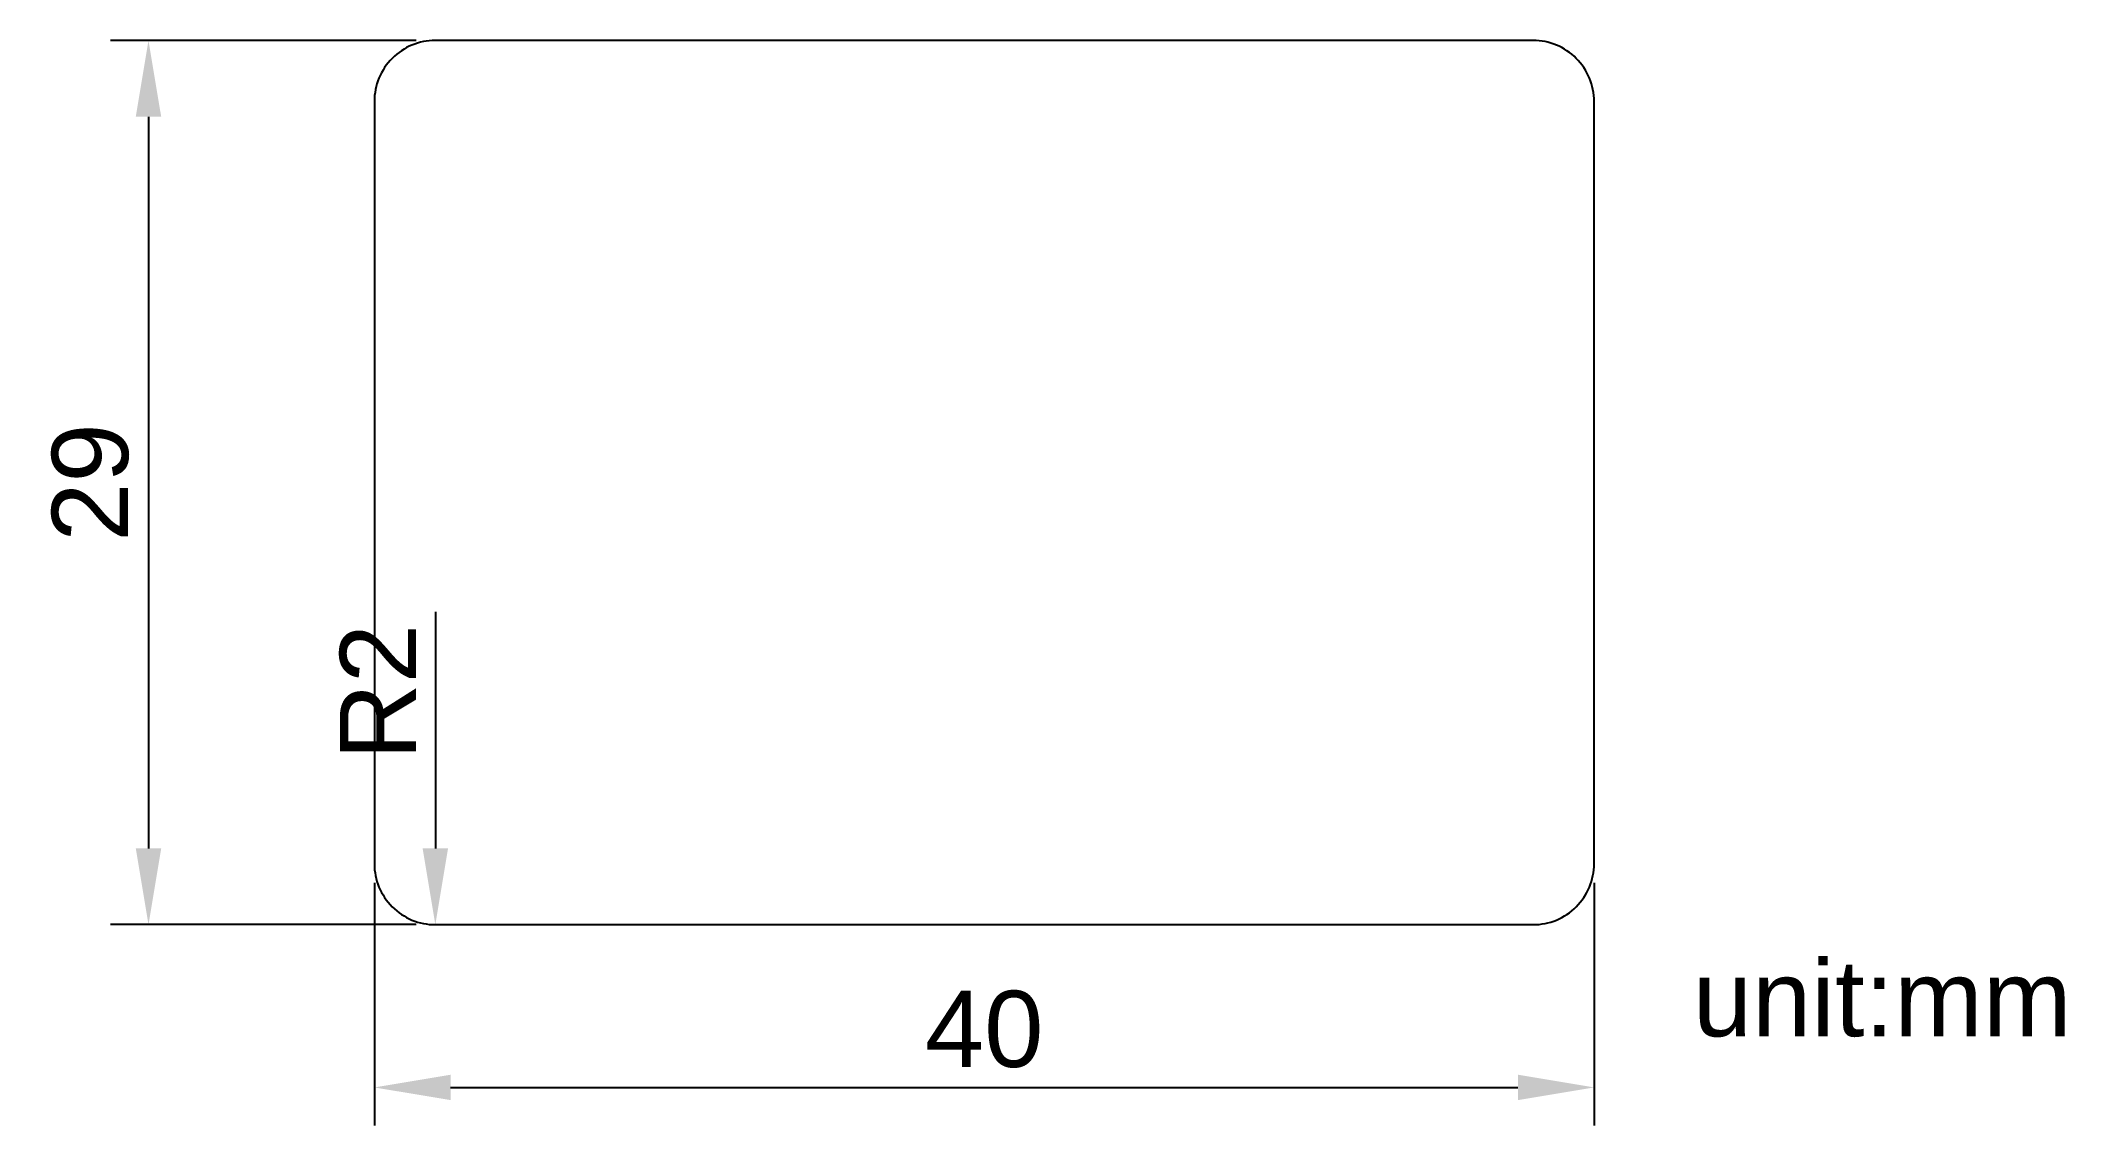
# Model space of a CAD drawing. Header units: millimetres. Extents: x -10.9 to 55.4, y -6.6 to 29.
import ezdxf

# ---------------------------------------------------------------- set-up
doc = ezdxf.new("R2010")
doc.units = ezdxf.units.MM
doc.styles.get("Standard").update_dxf_attribs({"font": 'arial.ttf'})
doc.dimstyles.new('ISO-25', dxfattribs={"dimtxt": 2.5, "dimasz": 2.5, "dimexe": 1.25, "dimexo": 0.625, "dimtad": 1, "dimtxsty": 'Standard', "dimcen": 2.5, "dimadec": 0, "dimazin": 0, "dimtfac": 1, "dimtmove": 0, "dimatfit": 3, "dimfxl": 1, "dimarcsym": 0})

# ---------------------------------------------------------------- blocks, each defined once
blk = doc.blocks.new('*D2')
at = {"color": 0, "lineweight": -2, "transparency": 16777216}
for p, q in [((1.375, 29), (-8.657, 29)), ((-7.407, 26.5), (-7.407, 2.5)), ((1.375, 0), (-8.657, 0))]:
    blk.add_line(p, q, dxfattribs=at)
at = {"color": 0, "transparency": 16777216}
for points in [[(-7.824, 26.5), (-6.99, 26.5), (-7.407, 29)], [(-7.824, 2.5), (-6.99, 2.5), (-7.407, 0)]]:
    blk.add_solid(points, dxfattribs=at)
at = {"layer": 'Defpoints', "color": 0, "transparency": 16777216}
for p in [(2, 29), (2, 0), (-7.407, 0)]:
    blk.add_point(p, dxfattribs=at)
at = {"color": 0, "transparency": 16777216, "insert": (-9.308, 14.5), "char_height": 2.5, "attachment_point": 5, "rotation": 90}
blk.add_mtext('29', dxfattribs=at)
blk = doc.blocks.new('*D3')
at = {"color": 0, "lineweight": -2, "transparency": 16777216}
for p, q in [((0, 1.375), (0, -6.589)), ((40, 1.375), (40, -6.589)), ((2.5, -5.339), (37.5, -5.339))]:
    blk.add_line(p, q, dxfattribs=at)
at = {"color": 0, "transparency": 16777216}
for points in [[(2.5, -4.922), (2.5, -5.755), (0, -5.339)], [(37.5, -4.922), (37.5, -5.755), (40, -5.339)]]:
    blk.add_solid(points, dxfattribs=at)
at = {"layer": 'Defpoints', "color": 0, "transparency": 16777216}
for p in [(0, 2), (40, 2), (40, -5.339)]:
    blk.add_point(p, dxfattribs=at)
at = {"color": 0, "transparency": 16777216, "insert": (20, -3.437), "char_height": 2.5, "attachment_point": 5}
blk.add_mtext('40', dxfattribs=at)
blk = doc.blocks.new('*D4')
at = {"color": 0, "lineweight": -2, "transparency": 16777216}
blk.add_line((2, 10.256), (2, 2.5), dxfattribs=at)
at = {"color": 0, "transparency": 16777216}
blk.add_solid([(1.583, 2.5), (2.417, 2.5), (2, 0)], dxfattribs=at)
at = {"layer": 'Defpoints', "color": 0, "transparency": 16777216}
for p in [(2, 2), (2, 0)]:
    blk.add_point(p, dxfattribs=at)
at = {"color": 0, "transparency": 16777216, "insert": (0.12, 7.628), "char_height": 2.5, "attachment_point": 5, "rotation": 90}
blk.add_mtext('R2', dxfattribs=at)

msp = doc.modelspace()

# ---------------------------------------------------------------- linework, layer by layer
msp.add_lwpolyline([(2, 0), (38, 0, 0.414214), (40, 2), (40, 27, 0.414214), (38, 29), (2, 29, 0.414214), (0, 27), (0, 2, 0.414214)], format="xyb", close=True)

# ---------------------------------------------------------------- texts
at = {"insert": (43.239, -1.163), "char_height": 2.5, "attachment_point": 1}
msp.add_mtext_dynamic_manual_height_columns('unit:mm', width=18.68182, gutter_width=12.5, heights=[0], dxfattribs=at)

# ---------------------------------------------------------------- dimensions: what is measured, and where the dimension line sits
dim = msp.add_linear_dim(base=(-7.407, 0), p1=(2, 29), p2=(2, 0), angle=90, dimstyle='ISO-25')
dim.commit()
dim.dimension.update_dxf_attribs({"geometry": '*D2', "text_midpoint": (-9.308, 14.5)})
dim = msp.add_radius_dim(center=(2, 2), mpoint=(2, 0), dimstyle='ISO-25')
dim.commit()
dim.dimension.update_dxf_attribs({"geometry": '*D4', "text_midpoint": (2, 7.628), "dimtype": 164})
dim = msp.add_linear_dim(base=(40, -5.339), p1=(0, 2), p2=(40, 2), dimstyle='ISO-25')
dim.commit()
dim.dimension.update_dxf_attribs({"geometry": '*D3', "text_midpoint": (20, -3.437)})

doc.saveas('drawing.dxf')
